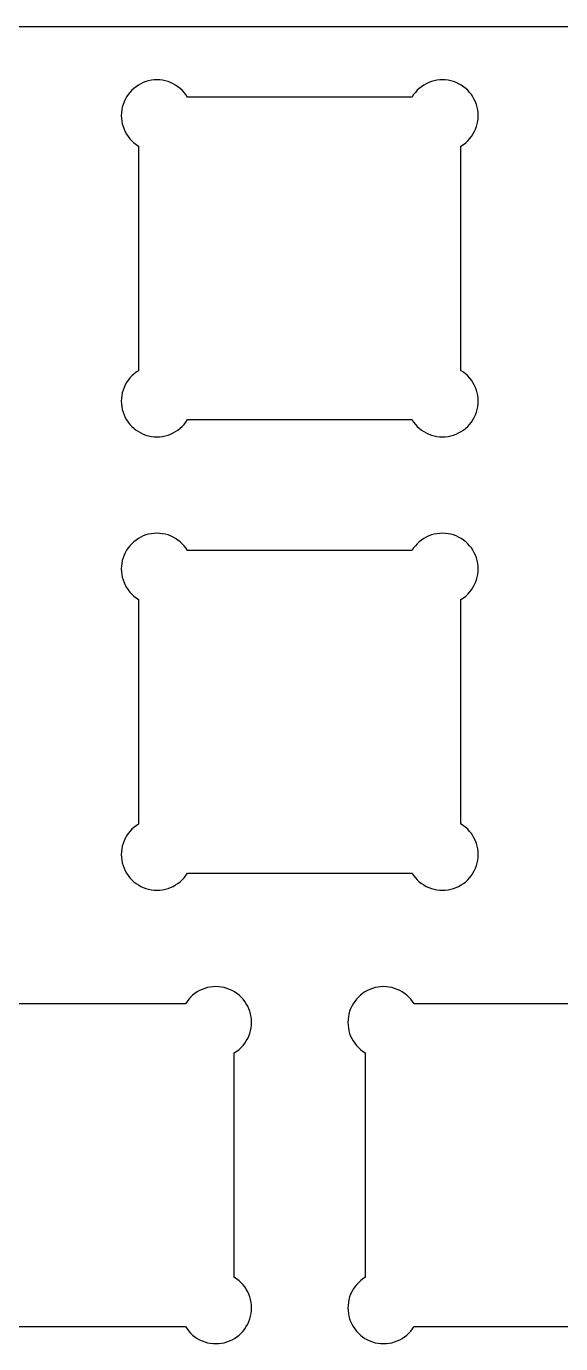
# Model space of a CAD drawing. Extents: x 0 to 305, y 0 to 115.
# Drawn here: x 188.8 to 211.2, y 59.6 to 115 of the extents above; entities that cross this region are included whole.
import ezdxf

# ---------------------------------------------------------------- set-up
doc = ezdxf.new("R2010")
doc.units = 0
doc.layers.get('0').update_dxf_attribs({"linetype": 'CONTINUOUS'})

msp = doc.modelspace()

# ---------------------------------------------------------------- linework, layer by layer
at = {"color": 0}
for p, q in [((0.01929, 114.986), (305.268, 114.986)), ((193.293, 112.378), (193.208, 112.298)), ((193.387, 112.451), (193.293, 112.378)), ((193.485, 112.517), (193.387, 112.451)), ((193.587, 112.573), (193.485, 112.517)), ((193.694, 112.623), (193.587, 112.573)), ((193.804, 112.664), (193.694, 112.623)), ((193.918, 112.696), (193.804, 112.664)), ((194.033, 112.718), (193.918, 112.696)), ((194.151, 112.733), (194.033, 112.718)), ((194.268, 112.737), (194.151, 112.733)), ((194.386, 112.733), (194.268, 112.737)), ((194.503, 112.718), (194.386, 112.733)), ((194.619, 112.696), (194.503, 112.718)), ((194.732, 112.664), (194.619, 112.696)), ((194.842, 112.623), (194.732, 112.664)), ((194.948, 112.573), (194.842, 112.623)), ((195.052, 112.517), (194.948, 112.573)), ((195.15, 112.451), (195.052, 112.517)), ((195.243, 112.378), (195.15, 112.451)), ((195.329, 112.298), (195.243, 112.378)), ((205.293, 112.378), (205.208, 112.298)), ((205.387, 112.451), (205.293, 112.378)), ((205.485, 112.517), (205.387, 112.451)), ((205.587, 112.573), (205.485, 112.517)), ((205.694, 112.623), (205.587, 112.573)), ((205.805, 112.664), (205.694, 112.623)), ((205.917, 112.696), (205.805, 112.664)), ((206.033, 112.718), (205.917, 112.696)), ((206.15, 112.733), (206.033, 112.718)), ((206.267, 112.737), (206.15, 112.733)), ((206.386, 112.733), (206.267, 112.737)), ((206.503, 112.718), (206.386, 112.733)), ((206.619, 112.696), (206.503, 112.718)), ((206.732, 112.664), (206.619, 112.696)), ((206.842, 112.623), (206.732, 112.664)), ((206.948, 112.573), (206.842, 112.623)), ((207.052, 112.517), (206.948, 112.573)), ((207.149, 112.451), (207.052, 112.517)), ((207.243, 112.378), (207.149, 112.451)), ((207.329, 112.298), (207.243, 112.378)), ((192.883, 111.811), (192.841, 111.701)), ((192.932, 111.919), (192.883, 111.811)), ((192.989, 112.021), (192.932, 111.919)), ((193.055, 112.118), (192.989, 112.021)), ((193.128, 112.212), (193.055, 112.118)), ((193.208, 112.298), (193.128, 112.212)), ((195.409, 112.212), (195.329, 112.298)), ((195.482, 112.118), (195.409, 112.212)), ((195.552, 112.013), (195.482, 112.118)), ((204.985, 112.013), (195.552, 112.013)), ((204.989, 112.021), (204.985, 112.013)), ((205.055, 112.118), (204.989, 112.021)), ((205.128, 112.212), (205.055, 112.118)), ((205.208, 112.298), (205.128, 112.212)), ((207.409, 112.212), (207.329, 112.298)), ((207.482, 112.118), (207.409, 112.212)), ((207.546, 112.021), (207.482, 112.118)), ((207.605, 111.919), (207.546, 112.021)), ((207.654, 111.811), (207.605, 111.919)), ((207.695, 111.701), (207.654, 111.811)), ((192.772, 111.355), (192.768, 111.238)), ((192.787, 111.472), (192.772, 111.355)), ((192.81, 111.588), (192.787, 111.472)), ((192.841, 111.701), (192.81, 111.588)), ((207.727, 111.588), (207.695, 111.701)), ((207.75, 111.472), (207.727, 111.588)), ((207.764, 111.355), (207.75, 111.472)), ((207.768, 111.238), (207.764, 111.355)), ((192.768, 111.238), (192.772, 111.119)), ((192.772, 111.119), (192.787, 111.002)), ((192.787, 111.002), (192.81, 110.887)), ((192.81, 110.887), (192.841, 110.774)), ((192.841, 110.774), (192.883, 110.663)), ((207.654, 110.663), (207.695, 110.774)), ((207.695, 110.774), (207.727, 110.887)), ((207.727, 110.887), (207.75, 111.002)), ((207.75, 111.002), (207.764, 111.119)), ((207.764, 111.119), (207.768, 111.238)), ((192.883, 110.663), (192.932, 110.557)), ((192.932, 110.557), (192.989, 110.454)), ((192.989, 110.454), (193.055, 110.356)), ((193.055, 110.356), (193.128, 110.262)), ((193.128, 110.262), (193.208, 110.177)), ((193.208, 110.177), (193.293, 110.097)), ((207.243, 110.097), (207.329, 110.177)), ((207.329, 110.177), (207.409, 110.262)), ((207.409, 110.262), (207.482, 110.356)), ((207.482, 110.356), (207.546, 110.454)), ((207.546, 110.454), (207.605, 110.557)), ((207.605, 110.557), (207.654, 110.663)), ((193.293, 110.097), (193.387, 110.024)), ((193.387, 110.024), (193.493, 109.954)), ((193.493, 109.954), (193.493, 100.521)), ((207.044, 109.954), (207.149, 110.024)), ((207.044, 100.521), (207.044, 109.954)), ((207.149, 110.024), (207.243, 110.097)), ((193.128, 100.212), (193.055, 100.119)), ((193.208, 100.298), (193.128, 100.212)), ((193.293, 100.378), (193.208, 100.298)), ((193.387, 100.451), (193.293, 100.378)), ((193.485, 100.517), (193.387, 100.451)), ((193.493, 100.521), (193.485, 100.517)), ((207.052, 100.517), (207.044, 100.521)), ((207.149, 100.451), (207.052, 100.517)), ((207.243, 100.378), (207.149, 100.451)), ((207.329, 100.298), (207.243, 100.378)), ((207.409, 100.212), (207.329, 100.298)), ((207.482, 100.119), (207.409, 100.212)), ((192.841, 99.701), (192.81, 99.5881)), ((192.883, 99.8114), (192.841, 99.701)), ((192.932, 99.9187), (192.883, 99.8114)), ((192.989, 100.021), (192.932, 99.9187)), ((193.055, 100.119), (192.989, 100.021)), ((207.546, 100.021), (207.482, 100.119)), ((207.605, 99.9187), (207.546, 100.021)), ((207.654, 99.8114), (207.605, 99.9187)), ((207.695, 99.701), (207.654, 99.8114)), ((207.727, 99.5881), (207.695, 99.701)), ((192.772, 99.3553), (192.768, 99.2382)), ((192.768, 99.2382), (192.772, 99.1196)), ((192.787, 99.4724), (192.772, 99.3553)), ((192.772, 99.1196), (192.787, 99.0025)), ((192.81, 99.5881), (192.787, 99.4724)), ((207.75, 99.4724), (207.727, 99.5881)), ((207.764, 99.3553), (207.75, 99.4724)), ((207.75, 99.0025), (207.764, 99.1196)), ((207.768, 99.2382), (207.764, 99.3553)), ((207.764, 99.1196), (207.768, 99.2382)), ((192.787, 99.0025), (192.81, 98.8868)), ((192.81, 98.8868), (192.841, 98.7735)), ((192.841, 98.7735), (192.883, 98.6635)), ((192.883, 98.6635), (192.932, 98.5573)), ((192.932, 98.5573), (192.989, 98.4539)), ((207.546, 98.4539), (207.605, 98.5573)), ((207.605, 98.5573), (207.654, 98.6635)), ((207.654, 98.6635), (207.695, 98.7735)), ((207.695, 98.7735), (207.727, 98.8868)), ((207.727, 98.8868), (207.75, 99.0025)), ((192.989, 98.4539), (193.055, 98.3562)), ((193.055, 98.3562), (193.128, 98.2624)), ((193.128, 98.2624), (193.208, 98.177)), ((193.208, 98.177), (193.293, 98.0969)), ((193.293, 98.0969), (193.387, 98.0239)), ((193.387, 98.0239), (193.485, 97.9593)), ((195.052, 97.9593), (195.15, 98.0239)), ((195.15, 98.0239), (195.243, 98.0969)), ((195.243, 98.0969), (195.329, 98.177)), ((195.329, 98.177), (195.409, 98.2624)), ((195.409, 98.2624), (195.482, 98.3562)), ((195.482, 98.3562), (195.552, 98.462)), ((195.552, 98.462), (204.985, 98.462)), ((204.985, 98.462), (204.989, 98.4539)), ((204.989, 98.4539), (205.055, 98.3562)), ((205.055, 98.3562), (205.128, 98.2624)), ((205.128, 98.2624), (205.208, 98.177)), ((205.208, 98.177), (205.293, 98.0969)), ((205.293, 98.0969), (205.387, 98.0239)), ((205.387, 98.0239), (205.485, 97.9593)), ((207.052, 97.9593), (207.149, 98.0239)), ((207.149, 98.0239), (207.243, 98.0969)), ((207.243, 98.0969), (207.329, 98.177)), ((207.329, 98.177), (207.409, 98.2624)), ((207.409, 98.2624), (207.482, 98.3562)), ((207.482, 98.3562), (207.546, 98.4539)), ((193.485, 97.9593), (193.587, 97.9015)), ((193.587, 97.9015), (193.694, 97.8517)), ((193.694, 97.8517), (193.804, 97.8105)), ((193.804, 97.8105), (193.918, 97.7787)), ((193.918, 97.7787), (194.033, 97.7554)), ((194.033, 97.7554), (194.151, 97.7417)), ((194.151, 97.7417), (194.268, 97.7374)), ((194.268, 97.7374), (194.386, 97.7417)), ((194.386, 97.7417), (194.503, 97.7554)), ((194.503, 97.7554), (194.619, 97.7787)), ((194.619, 97.7787), (194.732, 97.8105)), ((194.732, 97.8105), (194.842, 97.8517)), ((194.842, 97.8517), (194.948, 97.9015)), ((194.948, 97.9015), (195.052, 97.9593)), ((205.485, 97.9593), (205.587, 97.9015)), ((205.587, 97.9015), (205.694, 97.8517)), ((205.694, 97.8517), (205.805, 97.8105)), ((205.805, 97.8105), (205.917, 97.7787)), ((205.917, 97.7787), (206.033, 97.7554)), ((206.033, 97.7554), (206.15, 97.7417)), ((206.15, 97.7417), (206.267, 97.7374)), ((206.267, 97.7374), (206.386, 97.7417)), ((206.386, 97.7417), (206.503, 97.7554)), ((206.503, 97.7554), (206.619, 97.7787)), ((206.619, 97.7787), (206.732, 97.8105)), ((206.732, 97.8105), (206.842, 97.8517)), ((206.842, 97.8517), (206.948, 97.9015)), ((206.948, 97.9015), (207.052, 97.9593)), ((193.694, 93.5729), (193.587, 93.5232)), ((193.804, 93.6142), (193.694, 93.5729)), ((193.918, 93.6459), (193.804, 93.6142)), ((194.033, 93.6681), (193.918, 93.6459)), ((194.151, 93.6833), (194.033, 93.6681)), ((194.268, 93.6872), (194.151, 93.6833)), ((194.386, 93.6833), (194.268, 93.6872)), ((194.503, 93.6681), (194.386, 93.6833)), ((194.619, 93.6459), (194.503, 93.6681)), ((194.732, 93.6142), (194.619, 93.6459)), ((194.842, 93.5729), (194.732, 93.6142)), ((194.948, 93.5232), (194.842, 93.5729)), ((205.694, 93.5729), (205.587, 93.5232)), ((205.805, 93.6142), (205.694, 93.5729)), ((205.917, 93.6459), (205.805, 93.6142)), ((206.033, 93.6681), (205.917, 93.6459)), ((206.15, 93.6833), (206.033, 93.6681)), ((206.267, 93.6872), (206.15, 93.6833)), ((206.386, 93.6833), (206.267, 93.6872)), ((206.503, 93.6681), (206.386, 93.6833)), ((206.619, 93.6459), (206.503, 93.6681)), ((206.732, 93.6142), (206.619, 93.6459)), ((206.842, 93.5729), (206.732, 93.6142)), ((206.948, 93.5232), (206.842, 93.5729)), ((193.055, 93.0684), (192.989, 92.9707)), ((193.128, 93.1623), (193.055, 93.0684)), ((193.208, 93.2476), (193.128, 93.1623)), ((193.293, 93.3277), (193.208, 93.2476)), ((193.387, 93.4007), (193.293, 93.3277)), ((193.485, 93.4667), (193.387, 93.4007)), ((193.587, 93.5232), (193.485, 93.4667)), ((195.052, 93.4667), (194.948, 93.5232)), ((195.15, 93.4007), (195.052, 93.4667)), ((195.243, 93.3277), (195.15, 93.4007)), ((195.329, 93.2476), (195.243, 93.3277)), ((195.409, 93.1623), (195.329, 93.2476)), ((195.482, 93.0684), (195.409, 93.1623)), ((195.552, 92.9626), (195.482, 93.0684)), ((205.055, 93.0684), (204.989, 92.9707)), ((205.128, 93.1623), (205.055, 93.0684)), ((205.208, 93.2476), (205.128, 93.1623)), ((205.293, 93.3277), (205.208, 93.2476)), ((205.387, 93.4007), (205.293, 93.3277)), ((205.485, 93.4667), (205.387, 93.4007)), ((205.587, 93.5232), (205.485, 93.4667)), ((207.052, 93.4667), (206.948, 93.5232)), ((207.149, 93.4007), (207.052, 93.4667)), ((207.243, 93.3277), (207.149, 93.4007)), ((207.329, 93.2476), (207.243, 93.3277)), ((207.409, 93.1623), (207.329, 93.2476)), ((207.482, 93.0684), (207.409, 93.1623)), ((207.546, 92.9707), (207.482, 93.0684)), ((192.81, 92.5382), (192.787, 92.4221)), ((192.841, 92.6511), (192.81, 92.5382)), ((192.883, 92.7612), (192.841, 92.6511)), ((192.932, 92.8688), (192.883, 92.7612)), ((192.989, 92.9707), (192.932, 92.8688)), ((204.985, 92.9626), (195.552, 92.9626)), ((204.989, 92.9707), (204.985, 92.9626)), ((207.605, 92.8688), (207.546, 92.9707)), ((207.654, 92.7612), (207.605, 92.8688)), ((207.695, 92.6511), (207.654, 92.7612)), ((207.727, 92.5382), (207.695, 92.6511)), ((207.75, 92.4221), (207.727, 92.5382)), ((192.772, 92.305), (192.768, 92.1879)), ((192.768, 92.1879), (192.772, 92.0694)), ((192.787, 92.4221), (192.772, 92.305)), ((192.772, 92.0694), (192.787, 91.9522)), ((192.787, 91.9522), (192.81, 91.8365)), ((207.727, 91.8365), (207.75, 91.9522)), ((207.764, 92.305), (207.75, 92.4221)), ((207.75, 91.9522), (207.764, 92.0694)), ((207.768, 92.1879), (207.764, 92.305)), ((207.764, 92.0694), (207.768, 92.1879)), ((192.81, 91.8365), (192.841, 91.7236)), ((192.841, 91.7236), (192.883, 91.6132)), ((192.883, 91.6132), (192.932, 91.5074)), ((192.932, 91.5074), (192.989, 91.404)), ((192.989, 91.404), (193.055, 91.3059)), ((207.482, 91.3059), (207.546, 91.404)), ((207.546, 91.404), (207.605, 91.5074)), ((207.605, 91.5074), (207.654, 91.6132)), ((207.654, 91.6132), (207.695, 91.7236)), ((207.695, 91.7236), (207.727, 91.8365)), ((193.055, 91.3059), (193.128, 91.2125)), ((193.128, 91.2125), (193.208, 91.1271)), ((193.208, 91.1271), (193.293, 91.047)), ((193.293, 91.047), (193.387, 90.974)), ((193.387, 90.974), (193.493, 90.9038)), ((193.493, 90.9038), (193.493, 81.4709)), ((207.044, 90.9038), (207.149, 90.974)), ((207.044, 81.4709), (207.044, 90.9038)), ((207.149, 90.974), (207.243, 91.047)), ((207.243, 91.047), (207.329, 91.1271)), ((207.329, 91.1271), (207.409, 91.2125)), ((207.409, 91.2125), (207.482, 91.3059)), ((193.387, 81.4007), (193.293, 81.3276)), ((193.485, 81.467), (193.387, 81.4007)), ((193.493, 81.4709), (193.485, 81.467)), ((207.052, 81.467), (207.044, 81.4709)), ((207.149, 81.4007), (207.052, 81.467)), ((207.243, 81.3276), (207.149, 81.4007)), ((192.932, 80.8687), (192.883, 80.7614)), ((192.989, 80.9706), (192.932, 80.8687)), ((193.055, 81.0687), (192.989, 80.9706)), ((193.128, 81.1622), (193.055, 81.0687)), ((193.208, 81.2479), (193.128, 81.1622)), ((193.293, 81.3276), (193.208, 81.2479)), ((207.329, 81.2479), (207.243, 81.3276)), ((207.409, 81.1622), (207.329, 81.2479)), ((207.482, 81.0687), (207.409, 81.1622)), ((207.546, 80.9706), (207.482, 81.0687)), ((207.605, 80.8687), (207.546, 80.9706)), ((207.654, 80.7614), (207.605, 80.8687)), ((192.772, 80.3053), (192.768, 80.1882)), ((192.787, 80.4224), (192.772, 80.3053)), ((192.81, 80.5381), (192.787, 80.4224)), ((192.841, 80.651), (192.81, 80.5381)), ((192.883, 80.7614), (192.841, 80.651)), ((207.695, 80.651), (207.654, 80.7614)), ((207.727, 80.5381), (207.695, 80.651)), ((207.75, 80.4224), (207.727, 80.5381)), ((207.764, 80.3053), (207.75, 80.4224)), ((207.768, 80.1882), (207.764, 80.3053)), ((192.768, 80.1882), (192.772, 80.0696)), ((192.772, 80.0696), (192.787, 79.9525)), ((192.787, 79.9525), (192.81, 79.8368)), ((192.81, 79.8368), (192.841, 79.7235)), ((192.841, 79.7235), (192.883, 79.6135)), ((207.654, 79.6135), (207.695, 79.7235)), ((207.695, 79.7235), (207.727, 79.8368)), ((207.727, 79.8368), (207.75, 79.9525)), ((207.75, 79.9525), (207.764, 80.0696)), ((207.764, 80.0696), (207.768, 80.1882)), ((192.883, 79.6135), (192.932, 79.5073)), ((192.932, 79.5073), (192.989, 79.4039)), ((192.989, 79.4039), (193.055, 79.3062)), ((193.055, 79.3062), (193.128, 79.2124)), ((193.128, 79.2124), (193.208, 79.127)), ((195.329, 79.127), (195.409, 79.2124)), ((195.409, 79.2124), (195.482, 79.3062)), ((195.482, 79.3062), (195.552, 79.412)), ((195.552, 79.412), (204.985, 79.412)), ((204.985, 79.412), (204.989, 79.4039)), ((204.989, 79.4039), (205.055, 79.3062)), ((205.055, 79.3062), (205.128, 79.2124)), ((205.128, 79.2124), (205.208, 79.127)), ((207.329, 79.127), (207.409, 79.2124)), ((207.409, 79.2124), (207.482, 79.3062)), ((207.482, 79.3062), (207.546, 79.4039)), ((207.546, 79.4039), (207.605, 79.5073)), ((207.605, 79.5073), (207.654, 79.6135)), ((193.208, 79.127), (193.293, 79.0469)), ((193.293, 79.0469), (193.387, 78.9739)), ((193.387, 78.9739), (193.485, 78.9093)), ((193.485, 78.9093), (193.587, 78.8515)), ((193.587, 78.8515), (193.694, 78.8017)), ((193.694, 78.8017), (193.804, 78.7605)), ((193.804, 78.7605), (193.918, 78.7287)), ((193.918, 78.7287), (194.033, 78.7054)), ((194.033, 78.7054), (194.151, 78.6917)), ((194.151, 78.6917), (194.268, 78.6874)), ((194.268, 78.6874), (194.386, 78.6917)), ((194.386, 78.6917), (194.503, 78.7054)), ((194.503, 78.7054), (194.619, 78.7287)), ((194.619, 78.7287), (194.732, 78.7605)), ((194.732, 78.7605), (194.842, 78.8017)), ((194.842, 78.8017), (194.948, 78.8515)), ((194.948, 78.8515), (195.052, 78.9093)), ((195.052, 78.9093), (195.15, 78.9739)), ((195.15, 78.9739), (195.243, 79.0469)), ((195.243, 79.0469), (195.329, 79.127)), ((205.208, 79.127), (205.293, 79.0469)), ((205.293, 79.0469), (205.387, 78.9739)), ((205.387, 78.9739), (205.485, 78.9093)), ((205.485, 78.9093), (205.587, 78.8515)), ((205.587, 78.8515), (205.694, 78.8017)), ((205.694, 78.8017), (205.805, 78.7605)), ((205.805, 78.7605), (205.917, 78.7287)), ((205.917, 78.7287), (206.033, 78.7054)), ((206.033, 78.7054), (206.15, 78.6917)), ((206.15, 78.6917), (206.267, 78.6874)), ((206.267, 78.6874), (206.386, 78.6917)), ((206.386, 78.6917), (206.503, 78.7054)), ((206.503, 78.7054), (206.619, 78.7287)), ((206.619, 78.7287), (206.732, 78.7605)), ((206.732, 78.7605), (206.842, 78.8017)), ((206.842, 78.8017), (206.948, 78.8515)), ((206.948, 78.8515), (207.052, 78.9093)), ((207.052, 78.9093), (207.149, 78.9739)), ((207.149, 78.9739), (207.243, 79.0469)), ((207.243, 79.0469), (207.329, 79.127)), ((195.683, 74.1976), (195.603, 74.1123)), ((195.768, 74.2777), (195.683, 74.1976)), ((195.862, 74.3507), (195.768, 74.2777)), ((195.96, 74.4167), (195.862, 74.3507)), ((196.062, 74.4732), (195.96, 74.4167)), ((196.169, 74.5229), (196.062, 74.4732)), ((196.28, 74.5642), (196.169, 74.5229)), ((196.392, 74.5959), (196.28, 74.5642)), ((196.508, 74.6181), (196.392, 74.5959)), ((196.625, 74.6333), (196.508, 74.6181)), ((196.742, 74.6372), (196.625, 74.6333)), ((196.861, 74.6333), (196.742, 74.6372)), ((196.978, 74.6181), (196.861, 74.6333)), ((197.094, 74.5959), (196.978, 74.6181)), ((197.207, 74.5642), (197.094, 74.5959)), ((197.317, 74.5229), (197.207, 74.5642)), ((197.423, 74.4732), (197.317, 74.5229)), ((197.527, 74.4167), (197.423, 74.4732)), ((197.624, 74.3507), (197.527, 74.4167)), ((197.718, 74.2777), (197.624, 74.3507)), ((197.804, 74.1976), (197.718, 74.2777)), ((197.884, 74.1123), (197.804, 74.1976)), ((202.733, 74.1976), (202.653, 74.1123)), ((202.818, 74.2777), (202.733, 74.1976)), ((202.912, 74.3507), (202.818, 74.2777)), ((203.01, 74.4167), (202.912, 74.3507)), ((203.112, 74.4732), (203.01, 74.4167)), ((203.219, 74.5229), (203.112, 74.4732)), ((203.329, 74.5642), (203.219, 74.5229)), ((203.443, 74.5959), (203.329, 74.5642)), ((203.558, 74.6181), (203.443, 74.5959)), ((203.676, 74.6333), (203.558, 74.6181)), ((203.793, 74.6372), (203.676, 74.6333)), ((203.911, 74.6333), (203.793, 74.6372)), ((204.028, 74.6181), (203.911, 74.6333)), ((204.144, 74.5959), (204.028, 74.6181)), ((204.257, 74.5642), (204.144, 74.5959)), ((204.367, 74.5229), (204.257, 74.5642)), ((204.473, 74.4732), (204.367, 74.5229)), ((204.577, 74.4167), (204.473, 74.4732)), ((204.675, 74.3507), (204.577, 74.4167)), ((204.768, 74.2777), (204.675, 74.3507)), ((204.854, 74.1976), (204.768, 74.2777)), ((204.934, 74.1123), (204.854, 74.1976)), ((195.46, 73.9126), (186.027, 73.9126)), ((195.464, 73.9207), (195.46, 73.9126)), ((195.53, 74.0184), (195.464, 73.9207)), ((195.603, 74.1123), (195.53, 74.0184)), ((197.957, 74.0184), (197.884, 74.1123)), ((198.021, 73.9207), (197.957, 74.0184)), ((198.08, 73.8188), (198.021, 73.9207)), ((198.129, 73.7112), (198.08, 73.8188)), ((198.17, 73.6011), (198.129, 73.7112)), ((202.408, 73.7112), (202.366, 73.6011)), ((202.457, 73.8188), (202.408, 73.7112)), ((202.514, 73.9207), (202.457, 73.8188)), ((202.58, 74.0184), (202.514, 73.9207)), ((202.653, 74.1123), (202.58, 74.0184)), ((205.007, 74.0184), (204.934, 74.1123)), ((205.077, 73.9126), (205.007, 74.0184)), ((214.51, 73.9126), (205.077, 73.9126)), ((198.202, 73.4882), (198.17, 73.6011)), ((198.225, 73.3721), (198.202, 73.4882)), ((198.239, 73.255), (198.225, 73.3721)), ((198.243, 73.1379), (198.239, 73.255)), ((198.239, 73.0194), (198.243, 73.1379)), ((202.297, 73.255), (202.293, 73.1379)), ((202.293, 73.1379), (202.297, 73.0194)), ((202.312, 73.3721), (202.297, 73.255)), ((202.335, 73.4882), (202.312, 73.3721)), ((202.366, 73.6011), (202.335, 73.4882)), ((198.08, 72.4574), (198.129, 72.5632)), ((198.129, 72.5632), (198.17, 72.6736)), ((198.17, 72.6736), (198.202, 72.7865)), ((198.202, 72.7865), (198.225, 72.9022)), ((198.225, 72.9022), (198.239, 73.0194)), ((202.297, 73.0194), (202.312, 72.9022)), ((202.312, 72.9022), (202.335, 72.7865)), ((202.335, 72.7865), (202.366, 72.6736)), ((202.366, 72.6736), (202.408, 72.5632)), ((202.408, 72.5632), (202.457, 72.4574)), ((197.624, 71.924), (197.718, 71.997)), ((197.718, 71.997), (197.804, 72.0771)), ((197.804, 72.0771), (197.884, 72.1625)), ((197.884, 72.1625), (197.957, 72.2559)), ((197.957, 72.2559), (198.021, 72.354)), ((198.021, 72.354), (198.08, 72.4574)), ((202.457, 72.4574), (202.514, 72.354)), ((202.514, 72.354), (202.58, 72.2559)), ((202.58, 72.2559), (202.653, 72.1625)), ((202.653, 72.1625), (202.733, 72.0771)), ((202.733, 72.0771), (202.818, 71.997)), ((202.818, 71.997), (202.912, 71.924)), ((197.519, 71.8538), (197.624, 71.924)), ((197.519, 62.4209), (197.519, 71.8538)), ((202.912, 71.924), (203.018, 71.8538)), ((203.018, 71.8538), (203.018, 62.4209)), ((197.527, 62.417), (197.519, 62.4209)), ((197.624, 62.3507), (197.527, 62.417)), ((197.718, 62.2776), (197.624, 62.3507)), ((197.804, 62.1979), (197.718, 62.2776)), ((197.884, 62.1122), (197.804, 62.1979)), ((197.957, 62.0187), (197.884, 62.1122)), ((198.021, 61.9206), (197.957, 62.0187)), ((202.58, 62.0187), (202.514, 61.9206)), ((202.653, 62.1122), (202.58, 62.0187)), ((202.733, 62.1979), (202.653, 62.1122)), ((202.818, 62.2776), (202.733, 62.1979)), ((202.912, 62.3507), (202.818, 62.2776)), ((203.01, 62.417), (202.912, 62.3507)), ((203.018, 62.4209), (203.01, 62.417)), ((198.08, 61.8187), (198.021, 61.9206)), ((198.129, 61.7114), (198.08, 61.8187)), ((198.17, 61.601), (198.129, 61.7114)), ((198.202, 61.4881), (198.17, 61.601)), ((198.225, 61.3724), (198.202, 61.4881)), ((202.335, 61.4881), (202.312, 61.3724)), ((202.366, 61.601), (202.335, 61.4881)), ((202.408, 61.7114), (202.366, 61.601)), ((202.457, 61.8187), (202.408, 61.7114)), ((202.514, 61.9206), (202.457, 61.8187)), ((198.202, 60.7868), (198.225, 60.9025)), ((198.239, 61.2553), (198.225, 61.3724)), ((198.225, 60.9025), (198.239, 61.0196)), ((198.243, 61.1382), (198.239, 61.2553)), ((198.239, 61.0196), (198.243, 61.1382)), ((202.297, 61.2553), (202.293, 61.1382)), ((202.293, 61.1382), (202.297, 61.0196)), ((202.312, 61.3724), (202.297, 61.2553)), ((202.297, 61.0196), (202.312, 60.9025)), ((202.312, 60.9025), (202.335, 60.7868)), ((186.027, 60.362), (195.46, 60.362)), ((195.46, 60.362), (195.464, 60.3539)), ((195.464, 60.3539), (195.53, 60.2562)), ((197.957, 60.2562), (198.021, 60.3539)), ((198.021, 60.3539), (198.08, 60.4573)), ((198.08, 60.4573), (198.129, 60.5635)), ((198.129, 60.5635), (198.17, 60.6735)), ((198.17, 60.6735), (198.202, 60.7868)), ((202.335, 60.7868), (202.366, 60.6735)), ((202.366, 60.6735), (202.408, 60.5635)), ((202.408, 60.5635), (202.457, 60.4573)), ((202.457, 60.4573), (202.514, 60.3539)), ((202.514, 60.3539), (202.58, 60.2562)), ((205.007, 60.2562), (205.077, 60.362)), ((205.077, 60.362), (214.51, 60.362)), ((195.53, 60.2562), (195.603, 60.1624)), ((195.603, 60.1624), (195.683, 60.077)), ((195.683, 60.077), (195.768, 59.9969)), ((195.768, 59.9969), (195.862, 59.9239)), ((195.862, 59.9239), (195.96, 59.8593)), ((195.96, 59.8593), (196.062, 59.8015)), ((196.062, 59.8015), (196.169, 59.7517)), ((197.317, 59.7517), (197.423, 59.8015)), ((197.423, 59.8015), (197.527, 59.8593)), ((197.527, 59.8593), (197.624, 59.9239)), ((197.624, 59.9239), (197.718, 59.9969)), ((197.718, 59.9969), (197.804, 60.077)), ((197.804, 60.077), (197.884, 60.1624)), ((197.884, 60.1624), (197.957, 60.2562)), ((202.58, 60.2562), (202.653, 60.1624)), ((202.653, 60.1624), (202.733, 60.077)), ((202.733, 60.077), (202.818, 59.9969)), ((202.818, 59.9969), (202.912, 59.9239)), ((202.912, 59.9239), (203.01, 59.8593)), ((203.01, 59.8593), (203.112, 59.8015)), ((203.112, 59.8015), (203.219, 59.7517)), ((204.367, 59.7517), (204.473, 59.8015)), ((204.473, 59.8015), (204.577, 59.8593)), ((204.577, 59.8593), (204.675, 59.9239)), ((204.675, 59.9239), (204.768, 59.9969)), ((204.768, 59.9969), (204.854, 60.077)), ((204.854, 60.077), (204.934, 60.1624)), ((204.934, 60.1624), (205.007, 60.2562)), ((196.169, 59.7517), (196.28, 59.7105)), ((196.28, 59.7105), (196.392, 59.6787)), ((196.392, 59.6787), (196.508, 59.6554)), ((196.508, 59.6554), (196.625, 59.6417)), ((196.625, 59.6417), (196.742, 59.6374)), ((196.742, 59.6374), (196.861, 59.6417)), ((196.861, 59.6417), (196.978, 59.6554)), ((196.978, 59.6554), (197.094, 59.6787)), ((197.094, 59.6787), (197.207, 59.7105)), ((197.207, 59.7105), (197.317, 59.7517)), ((203.219, 59.7517), (203.329, 59.7105)), ((203.329, 59.7105), (203.443, 59.6787)), ((203.443, 59.6787), (203.558, 59.6554)), ((203.558, 59.6554), (203.676, 59.6417)), ((203.676, 59.6417), (203.793, 59.6374)), ((203.793, 59.6374), (203.911, 59.6417)), ((203.911, 59.6417), (204.028, 59.6554)), ((204.028, 59.6554), (204.144, 59.6787)), ((204.144, 59.6787), (204.257, 59.7105)), ((204.257, 59.7105), (204.367, 59.7517))]:
    msp.add_line(p, q, dxfattribs=at)

doc.saveas('drawing.dxf')
